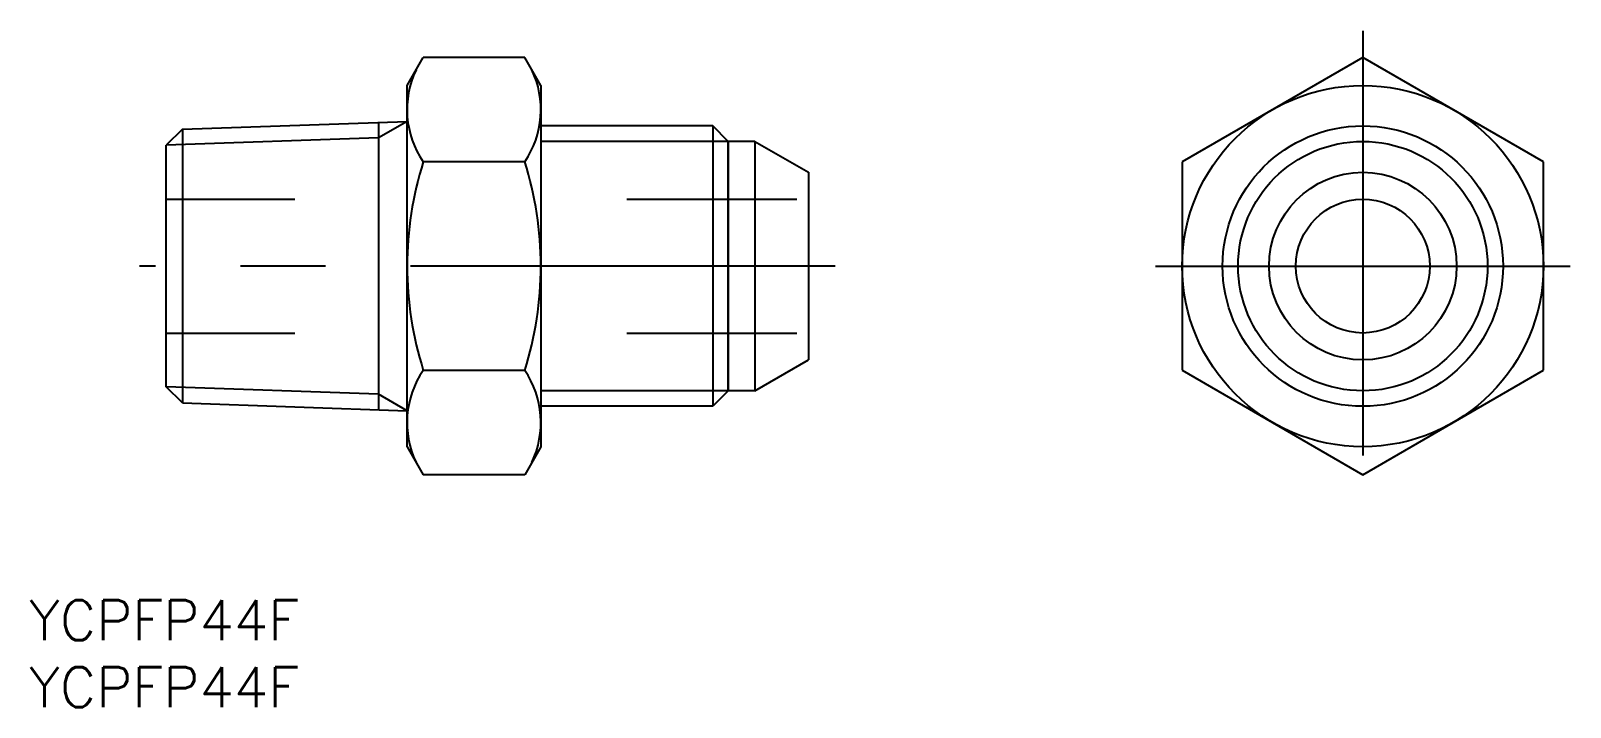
# Model space of a CAD drawing. Extents: x -100 to 15, y -33 to 18.
import ezdxf

# ---------------------------------------------------------------- set-up
doc = ezdxf.new("R2010")
doc.units = 0
doc.linetypes.add('CENTER', pattern=[50.8, 31.75, -6.35, 6.35, -6.35])
doc.linetypes.add('DASHED', pattern=[19.05, 12.7, -6.35])
doc.layers.get('0').update_dxf_attribs({"linetype": 'CONTINUOUS'})
doc.layers.add('CENTER', color=1, linetype='CENTER')
doc.styles.get("Standard").update_dxf_attribs({"font": 'txt.shx', "height": 3, "bigfont": 'bigfont.shx'})

msp = doc.modelspace()

# ---------------------------------------------------------------- linework, layer by layer
at = {"color": 7, "linetype": 'CONTINUOUS'}
for p, q in [((-71.43, 13.5), (-70.22, 15.59)), ((-62.63, 15.59), (-70.22, 15.59)), ((-61.43, 13.5), (-62.63, 15.59)), ((0, 15.59), (-13.5, 7.79)), ((13.5, 7.79), (0, 15.59)), ((-71.43, -13.5), (-71.43, 13.5)), ((-61.43, 13.5), (-61.43, -13.5)), ((-88.22, 10.23), (-71.43, 10.82)), ((-73.57, 10.75), (-73.57, -10.75)), ((-48.59, 10.48), (-61.43, 10.48)), ((-48.59, 10.48), (-48.59, -10.48)), ((-47.43, 9.32), (-48.59, 10.48)), ((-88.22, 10.23), (-89.43, 9.03)), ((-88.22, 10.23), (-88.22, -10.23)), ((-47.43, 9.32), (-47.43, -9.32)), ((-47.43, -9.32), (-47.43, 9.32)), ((-45.43, 9.32), (-47.43, 9.32)), ((-45.43, 9.32), (-45.43, -9.32)), ((-45.43, 9.32), (-41.43, 7.01)), ((-89.43, -9.03), (-89.43, 9.03)), ((-62.63, 7.79), (-70.22, 7.79)), ((-41.43, 7.01), (-41.43, -7.01)), ((-13.5, 7.79), (-13.5, -7.79)), ((13.5, -7.79), (13.5, 7.79)), ((-70.22, -7.79), (-62.63, -7.79)), ((-45.43, -9.32), (-41.43, -7.01)), ((-13.5, -7.79), (0, -15.59)), ((0, -15.59), (13.5, -7.79)), ((-88.22, -10.23), (-89.43, -9.03)), ((-88.22, -10.23), (-71.43, -10.82)), ((-47.43, -9.32), (-48.59, -10.48)), ((-45.43, -9.32), (-47.43, -9.32)), ((-48.59, -10.48), (-61.43, -10.48)), ((-71.43, -13.5), (-70.22, -15.59)), ((-61.43, -13.5), (-62.63, -15.59)), ((-62.63, -15.59), (-70.22, -15.59))]:
    msp.add_line(p, q, dxfattribs=at)
at = {"color": 3, "linetype": 'CONTINUOUS'}
for p, q in [((-71.43, 10.82), (-73.57, 9.58)), ((-73.57, 9.58), (-89.43, 9.03)), ((-47.43, 9.32), (-61.43, 9.32)), ((-73.57, -9.58), (-89.43, -9.03)), ((-71.43, -10.82), (-73.57, -9.58)), ((-47.43, -9.32), (-61.43, -9.32))]:
    msp.add_line(p, q, dxfattribs=at)
at = {"color": 3, "linetype": 'DASHED'}
for p, q in [((-89.43, 5), (-79.82, 5)), ((-55.01, 5), (-41.43, 5)), ((-89.43, -5), (-79.82, -5)), ((-55.01, -5), (-41.43, -5))]:
    msp.add_line(p, q, dxfattribs=at)
at = {"color": 7, "linetype": 'CONTINUOUS'}
for radius in [13.5, 10.48, 9.32, 7.01, 5]:
    msp.add_circle((0, 0), radius, dxfattribs=at)
for centre, radius, start, end in [((-64.53, 11.69), 6.9, 154.3842, 214.3842), ((-68.33, 11.69), 6.9, 325.6158, 25.6158), ((-45.63, 0), 25.79, 162.412, 197.588), ((-87.22, 0), 25.79, 342.412, 17.588), ((-64.53, -11.69), 6.9, 145.6158, 205.6158), ((-68.33, -11.69), 6.9, 334.3842, 34.3842)]:
    msp.add_arc(centre, radius, start, end, dxfattribs=at)
at = {"layer": 'CENTER', "color": 1, "linetype": 'CENTER'}
for p, q in [((0, 17.59), (0, -17.59)), ((-39.43, 0), (-91.43, 0)), ((-15.5, 0), (15.5, 0))]:
    msp.add_line(p, q, dxfattribs=at)

# ---------------------------------------------------------------- texts
at = {"color": 7, "linetype": 'CONTINUOUS'}
for p in [(-99.68, -27.97), (-99.68, -32.97)]:
    msp.add_text('YCPFP44F', height=3, dxfattribs=at).set_placement(p)

doc.saveas('drawing.dxf')
